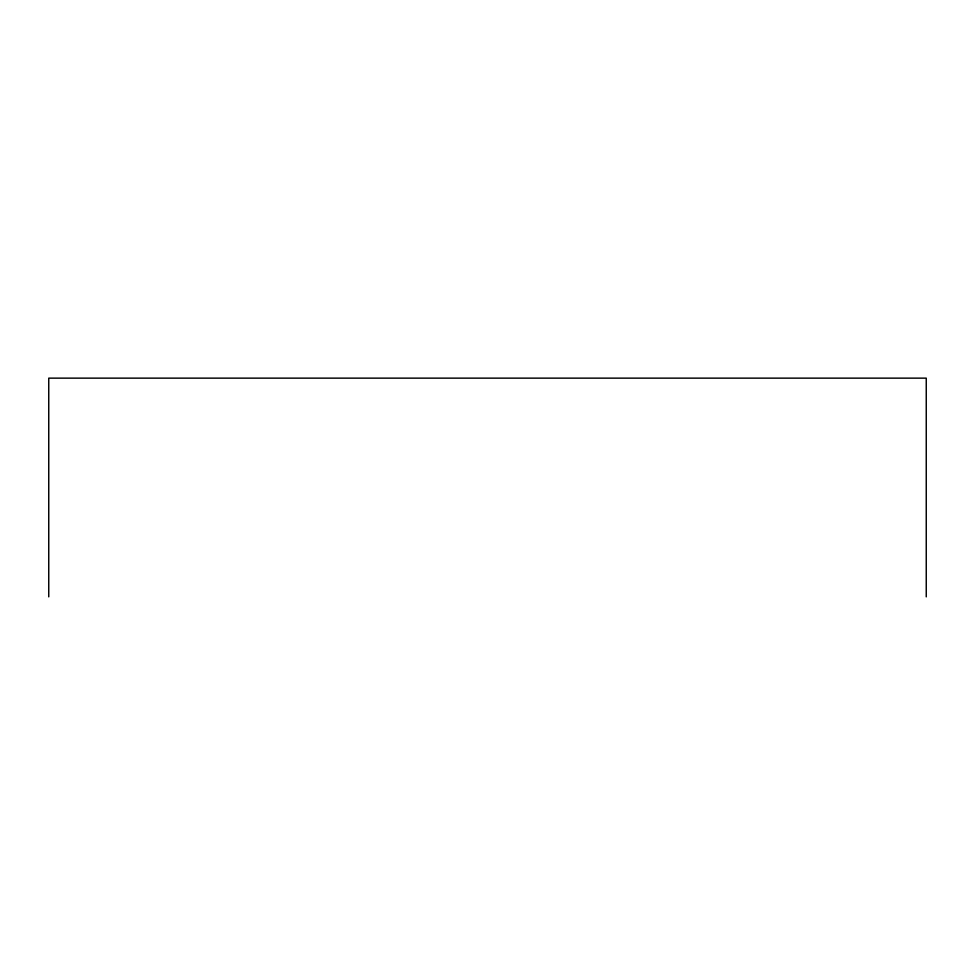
<?xml version="1.0" encoding="UTF-8"?>
<svg xmlns="http://www.w3.org/2000/svg" width="975" height="975" viewBox="0 0 975 975"><rect width="100%" height="100%" fill="white"/><g stroke="black" fill="none" stroke-linecap="round" stroke-linejoin="round"><path stroke-width="1.46" d="M926.25 596.858L926.25 378.142L48.75 378.142L48.75 596.858"/></g></svg>
